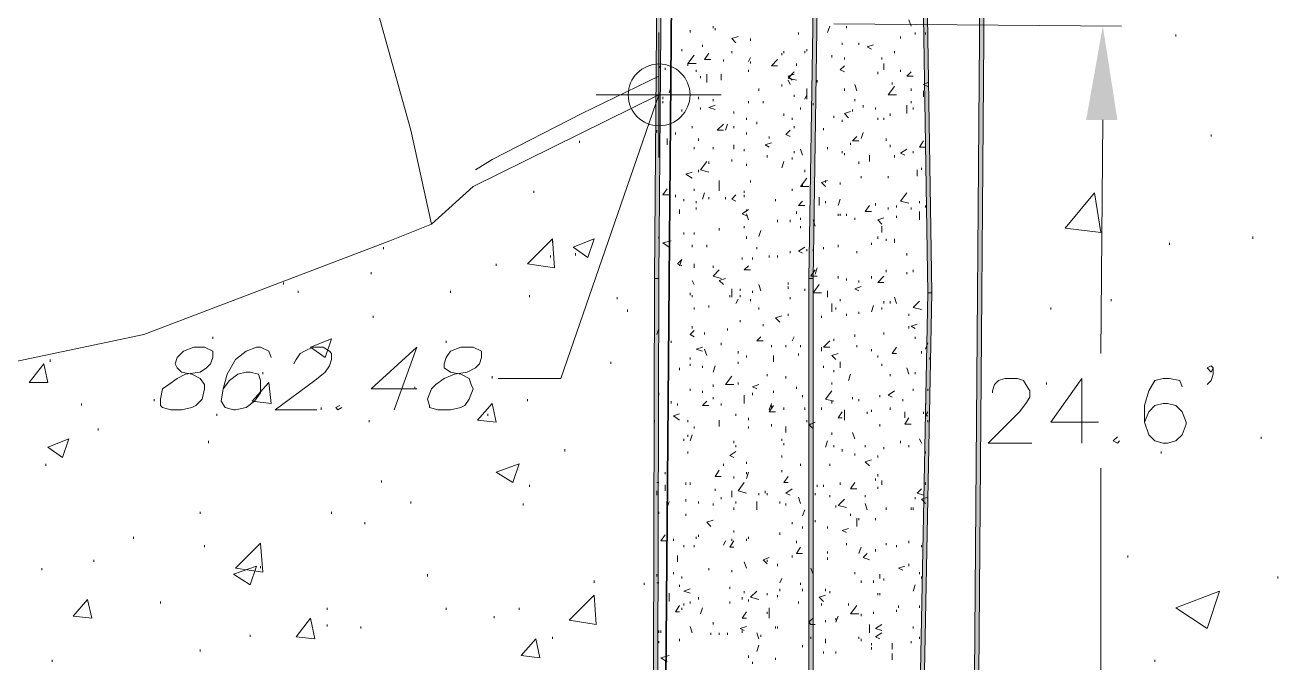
# Model space of a CAD drawing. Header units: inches. Extents: x 10 to 486, y 7 to 426.
# Drawn here: x 357.48 to 397.54, y 182.58 to 202.98 of the extents above; entities that cross this region are included whole.
import ezdxf

# ---------------------------------------------------------------- set-up
doc = ezdxf.new("R2010")
doc.units = ezdxf.units.IN
doc.header["$LTSCALE"] = 3
doc.header["$MEASUREMENT"] = 0
doc.layers.add('PDF_Geometry', color=7, linetype='Continuous', true_color=0x999999)
doc.layers.add('PDF_Solid Fills', color=7, linetype='Continuous')

msp = doc.modelspace()

# ---------------------------------------------------------------- hatches: boundary and pattern name
at = {"layer": 'PDF_Solid Fills', "true_color": 0x767676, "transparency": 33554559}
for points in [[(386.41, 194.417), (386.477, 194.417), (386.277, 207.35), (386.143, 207.35), (386.343, 194.417)], [(385.943, 170.217), (386.01, 170.217), (386.477, 194.417), (386.343, 194.417), (385.877, 170.217)]]:
    msp.add_hatch(color=8, dxfattribs=at).paths.add_polyline_path(points)

# ---------------------------------------------------------------- linework, layer by layer
at = {"layer": 'PDF_Geometry', "color": 7, "lineweight": 35}
msp.add_lwpolyline([(152.877, 30.217), (376.677, 27.083), (379.477, 363.817), (346.277, 380.083), (56.61, 152.817)], close=True, dxfattribs=at)
at = {"layer": 'PDF_Geometry', "lineweight": 5}
for points in [[(377.61, 194.883), (377.743, 194.883), (377.943, 220.083), (377.81, 220.083)], [(382.543, 194.883), (382.677, 194.883), (382.81, 203.55), (382.677, 203.55)], [(377.543, 170.083), (377.677, 170.083), (377.743, 194.883), (377.61, 194.883)], [(382.543, 177.75), (382.677, 177.75), (382.677, 194.883), (382.543, 194.883)]]:
    msp.add_lwpolyline(points, close=True, dxfattribs=at)
at = {"layer": 'PDF_Geometry', "color": 8, "lineweight": 5, "true_color": 0x767676}
for points in [[(387.743, 169.95), (387.877, 169.95), (388.277, 220.217), (388.143, 220.217)], [(386.41, 194.417), (386.477, 194.417), (386.277, 207.35), (386.143, 207.35), (386.343, 194.417)], [(385.943, 170.217), (386.01, 170.217), (386.477, 194.417), (386.343, 194.417), (385.877, 170.217)]]:
    msp.add_lwpolyline(points, close=True, dxfattribs=at)
at = {"layer": 'PDF_Geometry', "lineweight": 13}
for points in [[(349.21, 170.083), (349.143, 185.617), (348.943, 186.617), (348.943, 187.617), (349.21, 188.617), (349.677, 189.55), (350.343, 190.283), (351.077, 190.883), (351.877, 191.283), (352.743, 191.483), (353.677, 191.483), (361.277, 193.083), (369.143, 196.083), (370.477, 196.617), (369.81, 199.617), (367.143, 209.217), (362.943, 208.217), (346.277, 205.283), (342.143, 203.483), (334.81, 199.417), (334.41, 182.15)], [(385.81, 202.95), (385.743, 203.15)], [(378.743, 202.817), (378.743, 202.75)], [(379.477, 202.95), (379.477, 202.883)], [(379.543, 202.883), (379.543, 202.817)], [(382.21, 202.75), (382.21, 202.683)], [(383.143, 202.75), (383.21, 202.95)], [(383.743, 202.95), (383.743, 202.883)], [(385.943, 202.75), (385.943, 202.683)], [(386.277, 202.75), (386.277, 202.683)], [(377.743, 202.617), (377.743, 202.55)], [(379.143, 202.35), (379.143, 202.283)], [(380.21, 202.417), (380.077, 202.55), (380.277, 202.617)], [(380.677, 202.55), (380.677, 202.483)], [(383.61, 202.417), (383.61, 202.35)], [(384.143, 202.417), (384.143, 202.35)], [(384.543, 202.217), (384.41, 202.283), (384.61, 202.35)], [(385.477, 202.617), (385.477, 202.55)], [(394.277, 202.683), (394.277, 202.617)], [(378.477, 202.217), (378.477, 202.15)], [(378.943, 201.75), (378.677, 201.75), (378.877, 202.017)], [(379.41, 201.883), (379.21, 201.883), (379.343, 202.083)], [(380.077, 202.15), (380.077, 202.083)], [(380.61, 201.817), (380.677, 201.95)], [(381.677, 202.083), (381.677, 202.017)], [(381.743, 202.15), (381.743, 202.083)], [(382.41, 202.15), (382.41, 202.083)], [(382.477, 202.217), (382.477, 202.15)], [(383.277, 202.017), (383.277, 201.95)], [(383.677, 201.95), (383.677, 201.883)], [(384.877, 201.95), (384.877, 201.883)], [(385.277, 202.15), (385.277, 202.083)], [(377.743, 201.617), (377.81, 201.683)], [(377.943, 201.617), (377.943, 201.55)], [(378.677, 201.75), (378.677, 201.683)], [(378.943, 201.55), (378.943, 201.483)], [(379.81, 201.883), (379.81, 201.817)], [(380.61, 201.55), (380.61, 201.483)], [(380.677, 201.817), (380.677, 201.75)], [(381.543, 201.683), (381.343, 201.683), (381.543, 201.883)], [(382.143, 201.75), (382.143, 201.683)], [(383.677, 201.483), (383.543, 201.55), (383.677, 201.683)], [(384.943, 201.55), (384.943, 201.75)], [(385.477, 201.55), (385.477, 201.483)], [(379.077, 201.35), (379.077, 201.283)], [(379.277, 201.15), (379.277, 201.417)], [(379.743, 201.217), (379.743, 201.417)], [(382.143, 201.217), (381.877, 201.283), (382.077, 201.483)], [(382.01, 201.217), (381.877, 201.35), (382.077, 201.417)], [(381.943, 201.083), (381.877, 201.217)], [(382.81, 201.217), (382.81, 201.15)], [(384.743, 201.483), (384.743, 201.417)], [(385.21, 201.15), (385.21, 201.083)], [(385.877, 201.35), (385.677, 201.35), (385.81, 201.483)], [(386.343, 201.017), (386.21, 201.083), (386.343, 201.15)], [(348.477, 102.883), (348.743, 120.817), (348.543, 123.417), (348.677, 135.017), (349.01, 146.217), (349.21, 170.083), (349.143, 185.617), (348.943, 186.617), (348.943, 187.617), (349.21, 188.617), (349.677, 189.55), (350.343, 190.283), (351.077, 190.883), (351.877, 191.283), (352.743, 191.483), (353.677, 191.483), (361.277, 193.083), (369.143, 196.083), (370.477, 196.617), (371.81, 197.817), (377.743, 200.75)], [(378.077, 200.817), (378.143, 201.017)], [(380.943, 200.95), (380.943, 200.883)], [(381.677, 201.083), (381.677, 201.017)], [(382.077, 200.75), (382.077, 200.683)], [(382.41, 200.617), (382.477, 200.75)], [(382.477, 200.617), (382.477, 200.95)], [(383.677, 200.95), (383.677, 200.883)], [(384.077, 200.883), (384.01, 201.083)], [(385.343, 200.75), (385.077, 200.75), (385.277, 201.017)], [(385.81, 200.95), (385.81, 200.883)], [(386.21, 200.683), (386.21, 200.883)], [(377.877, 200.683), (377.877, 200.617)], [(377.877, 200.55), (377.877, 200.483)], [(379.01, 200.683), (379.01, 200.617)], [(379.077, 200.35), (379.077, 200.283)], [(379.543, 200.283), (379.343, 200.35), (379.543, 200.417)], [(379.477, 200.617), (379.477, 200.55)], [(380.61, 200.55), (380.61, 200.483)], [(381.077, 200.55), (381.077, 200.483)], [(382.277, 200.35), (382.277, 200.283)], [(382.677, 200.483), (382.677, 200.417)], [(384.01, 200.617), (384.01, 200.55)], [(384.277, 200.417), (384.277, 200.35)], [(384.677, 200.35), (384.677, 200.283)], [(385.677, 200.15), (385.677, 200.417)], [(385.81, 200.55), (385.81, 200.483)], [(385.877, 200.35), (385.877, 200.283)], [(378.477, 200.283), (378.477, 200.217)], [(380.143, 200.217), (380.143, 200.15)], [(380.543, 200.017), (380.543, 199.95)], [(381.743, 200.15), (381.743, 200.083)], [(382.01, 200.017), (382.01, 199.95)], [(383.343, 200.083), (383.343, 200.017)], [(383.61, 199.95), (383.61, 199.883)], [(383.81, 200.017), (383.677, 200.15), (383.877, 200.217)], [(383.943, 200.283), (383.943, 200.217)], [(384.743, 200.017), (384.743, 199.95)], [(384.943, 200.017), (384.943, 199.95)], [(385.143, 200.15), (385.143, 200.083)], [(377.677, 199.617), (377.677, 199.55)], [(378.277, 199.55), (378.277, 199.483)], [(378.81, 199.75), (378.81, 199.683)], [(379.81, 199.617), (379.61, 199.617), (379.81, 199.817)], [(379.877, 199.617), (379.943, 199.817)], [(380.143, 199.75), (380.143, 199.683)], [(380.543, 199.55), (380.543, 199.483)], [(380.877, 199.883), (380.877, 199.817)], [(381.943, 199.417), (381.81, 199.483), (381.943, 199.617)], [(382.077, 199.75), (382.077, 199.683)], [(383.01, 199.683), (383.01, 199.617)], [(384.21, 199.35), (384.277, 199.55)], [(375.21, 199.283), (375.21, 199.217)], [(378.01, 199.15), (378.01, 199.35)], [(379.01, 199.35), (379.01, 199.283)], [(380.143, 199.017), (380.143, 199.15)], [(381.277, 199.083), (381.143, 199.15), (381.343, 199.217)], [(381.277, 199.417), (381.277, 199.35)], [(383.877, 199.217), (383.877, 199.15)], [(384.143, 199.283), (383.943, 199.283), (384.077, 199.417)], [(385.01, 199.35), (385.01, 199.283)], [(385.143, 199.15), (385.143, 199.083)], [(386.277, 199.083), (386.077, 199.083), (386.21, 199.283)], [(395.41, 199.483), (395.41, 199.417)], [(377.743, 198.817), (377.743, 198.75)], [(378.877, 199.083), (378.877, 199.017)], [(379.477, 199.083), (379.477, 199.017)], [(380.477, 199.017), (380.477, 198.95)], [(381.21, 198.817), (381.21, 198.75)], [(382.01, 198.75), (382.01, 198.683)], [(382.077, 198.95), (382.077, 198.883)], [(382.343, 198.817), (382.277, 199.017)], [(383.143, 199.083), (383.143, 199.017)], [(383.61, 198.95), (383.61, 198.883)], [(383.677, 198.883), (383.677, 198.817)], [(384.477, 198.617), (384.477, 198.817)], [(385.277, 198.817), (385.277, 198.75)], [(385.61, 198.817), (385.477, 198.883), (385.677, 199.017)], [(385.877, 198.95), (385.877, 198.883)], [(379.01, 198.35), (379.01, 198.283)], [(379.343, 198.283), (379.077, 198.35), (379.277, 198.617)], [(379.343, 198.617), (379.343, 198.55)], [(380.077, 198.683), (380.077, 198.617)], [(380.543, 198.55), (380.543, 198.483)], [(381.677, 198.417), (381.743, 198.617)], [(382.41, 198.35), (382.41, 198.283)], [(384.143, 198.617), (384.143, 198.55)], [(386.01, 198.15), (386.01, 198.35)], [(386.143, 198.417), (386.143, 198.35)], [(378.81, 198.083), (378.61, 198.217), (378.81, 198.283)], [(379.677, 197.683), (379.677, 198.017)], [(380.677, 198.017), (380.677, 197.95)], [(382.543, 197.817), (382.277, 197.817), (382.477, 198.083)], [(383.077, 197.817), (382.943, 197.95), (383.143, 198.017)], [(383.077, 198.017), (383.077, 197.95)], [(383.543, 197.95), (383.543, 197.883)], [(384.21, 198.15), (384.21, 198.083)], [(385.077, 198.15), (385.077, 198.083)], [(373.743, 197.683), (373.743, 197.617)], [(378.077, 197.55), (377.877, 197.55), (378.01, 197.75)], [(378.277, 197.55), (378.277, 197.483)], [(378.877, 197.75), (378.877, 197.683)], [(379.143, 197.417), (379.21, 197.617)], [(380.21, 197.35), (380.077, 197.417), (380.21, 197.55)], [(380.477, 197.683), (380.477, 197.617)], [(380.477, 197.55), (380.477, 197.483)], [(382.01, 197.75), (382.01, 197.683)], [(382.343, 197.883), (382.343, 197.817)], [(385.743, 197.283), (385.477, 197.35), (385.677, 197.617)], [(378.543, 197.417), (378.543, 197.35)], [(378.943, 197.35), (378.943, 197.283)], [(378.943, 197.15), (378.943, 197.083)], [(379.343, 197.483), (379.343, 197.417)], [(379.877, 197.483), (379.877, 197.417)], [(381.477, 197.417), (381.477, 197.35)], [(382.41, 197.217), (382.21, 197.217), (382.343, 197.35)], [(382.877, 197.217), (382.877, 197.483)], [(383.077, 197.35), (383.077, 197.283)], [(383.477, 197.217), (383.543, 197.417)], [(384.543, 197.017), (384.343, 197.017), (384.477, 197.217)], [(384.677, 197.283), (384.677, 197.217)], [(385.077, 197.15), (385.077, 197.083)], [(385.343, 197.217), (385.343, 197.15)], [(385.81, 197.15), (385.81, 197.083)], [(386.077, 197.35), (386.077, 197.283)], [(386.277, 197.217), (386.277, 197.15)], [(378.41, 196.95), (378.41, 197.083)], [(380.543, 196.883), (380.41, 196.95), (380.61, 197.083)], [(380.543, 197.083), (380.543, 197.017)], [(380.61, 196.75), (380.543, 196.95)], [(381.543, 196.75), (381.543, 196.683)], [(381.943, 196.75), (381.943, 196.683)], [(382.143, 197.017), (382.143, 196.95)], [(382.277, 196.817), (382.277, 196.75)], [(382.743, 196.55), (382.677, 196.75)], [(383.477, 196.95), (383.477, 196.883)], [(383.543, 196.95), (383.543, 196.883)], [(383.743, 196.95), (383.743, 196.883)], [(384.01, 196.817), (384.01, 196.75)], [(384.877, 196.617), (384.743, 196.75), (384.943, 196.817)], [(385.343, 196.883), (385.343, 196.817)], [(386.077, 196.75), (386.077, 197.017)], [(378.543, 196.35), (378.543, 196.283)], [(378.877, 196.35), (378.877, 196.283)], [(379.677, 196.483), (379.677, 196.417)], [(380.477, 196.55), (380.477, 196.483)], [(380.943, 196.217), (381.01, 196.417)], [(382.277, 196.55), (382.277, 196.483)], [(384.877, 196.35), (384.877, 196.55)], [(374.343, 196.083), (374.343, 196.017)], [(377.743, 196.217), (377.743, 196.15)], [(378.077, 195.883), (377.877, 196.017), (378.143, 196.083)], [(378.81, 195.95), (378.81, 195.883)], [(379.277, 195.95), (379.277, 195.883)], [(380.543, 196.217), (380.543, 196.15)], [(383.477, 195.95), (383.477, 195.883)], [(384.543, 196.017), (384.543, 195.95)], [(384.743, 196.217), (384.743, 196.15)], [(385.01, 196.15), (385.01, 196.083)], [(385.277, 196.017), (385.277, 196.15), (385.277, 196.083)], [(394.077, 196.017), (394.077, 195.95)], [(396.743, 196.217), (396.743, 196.15)], [(368.943, 195.883), (368.943, 195.817)], [(374.277, 195.617), (374.277, 195.55)], [(375.077, 195.683), (375.077, 195.617)], [(380.41, 195.55), (380.41, 195.483)], [(380.743, 195.55), (380.743, 195.483)], [(380.877, 195.883), (380.877, 195.817)], [(381.277, 195.617), (381.277, 195.55)], [(381.543, 195.617), (381.543, 195.55)], [(381.943, 195.75), (381.943, 195.683)], [(382.343, 195.683), (382.21, 195.75), (382.41, 195.883)], [(382.477, 195.817), (382.477, 195.75)], [(382.677, 195.817), (382.677, 195.75)], [(383.01, 195.883), (383.01, 195.817)], [(384.077, 195.75), (384.077, 195.683)], [(385.677, 195.683), (385.677, 195.617)], [(372.543, 195.35), (372.543, 195.283)], [(377.743, 195.15), (377.743, 195.083)], [(378.477, 195.283), (378.343, 195.35), (378.477, 195.483), (378.41, 195.283)], [(378.877, 195.35), (378.877, 195.283), (378.877, 195.217)], [(379.477, 195.283), (379.477, 195.217)], [(379.743, 194.883), (379.477, 194.95), (379.677, 195.15)], [(380.677, 195.15), (380.477, 195.15), (380.61, 195.283)], [(382.81, 194.95), (382.61, 194.95), (382.743, 195.15)], [(382.743, 195.017), (382.81, 195.217)], [(385.01, 195.15), (385.01, 195.083)], [(385.877, 195.15), (385.877, 195.083)], [(365.743, 194.75), (365.743, 194.683)], [(368.543, 195.083), (368.543, 195.017)], [(377.743, 195.017), (377.743, 194.95)], [(378.877, 194.683), (378.81, 194.817)], [(379.81, 194.683), (379.677, 194.817), (379.877, 194.883)], [(381.877, 194.75), (381.877, 194.683)], [(383.477, 194.95), (383.477, 194.883)], [(383.743, 194.883), (383.743, 194.817)], [(384.143, 194.817), (384.143, 194.75)], [(384.543, 194.95), (384.543, 194.883)], [(384.943, 194.75), (384.743, 194.75), (384.943, 194.95)], [(385.677, 195.083), (385.677, 195.017)], [(366.21, 194.483), (366.21, 194.417)], [(371.077, 194.483), (371.077, 194.417)], [(373.61, 194.35), (373.61, 194.283)], [(378.743, 194.417), (378.743, 194.35)], [(378.81, 194.35), (378.81, 194.283)], [(380.01, 194.35), (380.01, 194.283)], [(380.077, 194.283), (380.077, 194.55)], [(380.343, 194.55), (380.343, 194.483)], [(380.343, 194.35), (380.343, 194.283)], [(380.743, 194.483), (380.743, 194.417)], [(381.01, 194.483), (380.943, 194.683)], [(381.877, 194.617), (381.877, 194.55)], [(382.41, 194.55), (382.41, 194.483)], [(382.943, 194.417), (382.677, 194.417), (382.877, 194.683)], [(383.143, 194.283), (383.143, 194.483)], [(384.143, 194.483), (384.01, 194.55), (384.21, 194.617)], [(376.41, 194.283), (376.41, 194.217)], [(377.743, 194.083), (377.743, 194.017)], [(378.077, 194.083), (378.077, 194.017)], [(378.877, 193.95), (378.877, 193.883)], [(379.343, 194.017), (379.343, 193.95)], [(380.21, 194.083), (380.277, 194.217)], [(380.677, 194.217), (380.677, 194.15)], [(380.943, 193.95), (380.943, 193.883)], [(381.943, 194.283), (381.943, 194.217)], [(383.277, 193.817), (383.277, 194.083)], [(383.41, 193.95), (383.41, 193.883)], [(383.543, 194.217), (383.543, 194.15)], [(384.543, 193.817), (384.61, 194.017)], [(384.877, 193.95), (384.877, 193.883)], [(384.943, 194.15), (384.943, 194.083)], [(385.143, 194.15), (385.143, 194.083)], [(385.343, 194.083), (385.277, 194.283)], [(386.143, 193.883), (385.877, 193.95), (386.077, 194.15)], [(390.277, 193.95), (390.277, 193.883)], [(392.21, 194.217), (392.21, 194.15)], [(368.61, 193.683), (368.61, 193.617)], [(376.743, 193.883), (376.743, 193.817)], [(380.343, 193.55), (380.343, 193.483)], [(381.61, 193.483), (381.477, 193.617), (381.677, 193.683)], [(381.877, 193.75), (381.877, 193.683)], [(382.543, 193.883), (382.543, 193.817)], [(382.943, 193.683), (382.943, 193.617)], [(383.743, 193.75), (383.743, 193.683)], [(384.143, 193.817), (384.143, 193.75)], [(385.743, 193.75), (385.743, 193.683)], [(377.677, 193.083), (377.743, 193.283)], [(378.877, 193.017), (378.743, 193.083), (378.877, 193.217)], [(378.81, 193.35), (378.81, 193.283)], [(379.21, 193.15), (379.21, 193.083)], [(379.943, 193.283), (379.943, 193.217)], [(381.077, 193.417), (381.077, 193.35)], [(384.943, 193.15), (384.943, 193.083)], [(385.743, 193.35), (385.743, 193.283)], [(385.943, 193.283), (385.81, 193.35), (386.01, 193.417)], [(363.477, 193.017), (363.477, 192.95)], [(370.943, 192.883), (370.943, 192.817)], [(378.143, 192.883), (378.143, 192.817)], [(379.743, 192.817), (379.743, 192.75)], [(381.077, 192.883), (380.877, 192.883), (381.01, 193.017)], [(381.343, 192.75), (381.343, 192.683)], [(381.81, 192.75), (381.81, 192.683)], [(382.01, 192.883), (382.077, 193.017)], [(382.277, 192.75), (382.277, 192.683)], [(383.21, 192.683), (383.01, 192.683), (383.21, 192.883)], [(383.343, 192.95), (383.343, 192.883)], [(384.01, 193.083), (384.01, 193.017)], [(384.077, 192.75), (384.077, 192.683)], [(385.943, 193.017), (385.943, 192.95)], [(386.277, 192.617), (386.343, 192.817)], [(378.743, 192.35), (378.743, 192.283)], [(379.143, 192.55), (378.943, 192.617), (379.143, 192.683)], [(379.277, 192.417), (379.21, 192.617)], [(380.277, 192.55), (380.277, 192.483)], [(380.543, 192.417), (380.543, 192.35)], [(381.41, 192.217), (381.41, 192.417)], [(382.21, 192.483), (382.21, 192.417)], [(382.943, 192.683), (382.943, 192.617), (382.943, 192.55)], [(383.41, 192.283), (383.277, 192.417), (383.477, 192.483)], [(384.543, 192.617), (384.543, 192.55)], [(384.743, 192.417), (384.743, 192.35)], [(385.343, 192.483), (385.21, 192.483), (385.343, 192.683)], [(386.143, 192.55), (386.143, 192.483)], [(386.41, 192.35), (386.41, 192.283)], [(358.277, 192.283), (358.277, 192.217)], [(376.21, 192.217), (376.21, 192.15)], [(378.41, 192.017), (378.41, 191.95)], [(378.743, 192.15), (378.743, 192.083)], [(379.143, 192.083), (379.143, 192.017)], [(379.477, 191.883), (379.543, 192.083)], [(380.277, 192.217), (380.277, 192.15)], [(383.01, 192.083), (383.01, 192.017)], [(383.343, 191.95), (383.343, 191.883)], [(383.543, 192.017), (383.543, 192.217)], [(384.877, 192.15), (384.877, 192.083)], [(385.743, 191.817), (385.677, 192.017)], [(365.077, 191.883), (365.077, 191.817)], [(372.41, 191.75), (372.41, 191.683)], [(380.143, 191.483), (379.877, 191.483), (380.077, 191.75)], [(380.277, 191.55), (380.277, 191.483)], [(381.21, 191.817), (381.21, 191.75)], [(381.81, 191.75), (381.81, 191.683)], [(383.277, 191.55), (383.277, 191.483)], [(383.81, 191.617), (383.877, 191.817)], [(385.143, 191.817), (385.143, 191.75)], [(385.943, 191.883), (385.943, 191.817)], [(390.143, 191.55), (390.143, 191.483)], [(369.943, 191.417), (369.943, 191.35)], [(377.743, 191.217), (377.743, 191.15)], [(378.743, 191.35), (378.743, 191.283)], [(379.143, 191.283), (379.143, 191.217)], [(379.477, 191.483), (379.477, 191.417)], [(380.477, 190.883), (380.477, 191.15)], [(380.877, 191.35), (380.743, 191.417), (380.943, 191.483)], [(380.743, 191.217), (380.743, 191.15)], [(381.41, 191.283), (381.41, 191.217)], [(382.143, 191.417), (382.143, 191.35)], [(382.343, 191.15), (382.343, 191.083)], [(383.343, 190.95), (383.077, 191.017), (383.277, 191.283)], [(384.81, 191.15), (384.81, 191.083)], [(385.21, 191.083), (385.077, 191.15), (385.277, 191.283)], [(385.877, 191.35), (385.877, 191.283)], [(386.343, 191.35), (386.343, 191.283)], [(359.277, 190.883), (359.277, 190.817)], [(361.61, 191.017), (361.61, 190.95)], [(366.943, 190.75), (366.943, 190.683)], [(373.543, 191.017), (373.543, 190.95)], [(378.143, 190.95), (378.143, 190.883)], [(378.343, 190.883), (378.343, 190.817)], [(379.343, 190.817), (379.143, 190.817), (379.277, 190.95)], [(379.477, 191.083), (379.477, 191.017)], [(379.743, 190.883), (379.743, 190.817)], [(381.277, 190.683), (381.343, 190.883)], [(381.477, 190.617), (381.277, 190.617), (381.41, 190.817)], [(381.343, 190.817), (381.343, 190.75)], [(381.743, 190.75), (381.743, 190.683)], [(382.41, 190.75), (382.41, 190.683)], [(382.943, 190.75), (382.943, 190.683)], [(383.277, 190.95), (383.277, 190.883)], [(383.943, 191.083), (383.943, 191.017)], [(384.143, 191.017), (384.143, 190.95)], [(385.143, 190.75), (385.143, 190.683)], [(385.543, 191.017), (385.543, 190.95)], [(386.277, 190.883), (386.277, 190.817)], [(363.61, 190.55), (363.61, 190.483)], [(368.477, 190.35), (368.477, 190.283)], [(372.277, 190.55), (372.277, 190.483)], [(377.61, 190.35), (377.61, 190.283)], [(378.41, 190.35), (378.21, 190.483), (378.41, 190.55)], [(378.677, 190.35), (378.677, 190.283)], [(379.677, 190.15), (379.677, 190.35)], [(380.21, 190.55), (380.21, 190.483)], [(380.61, 190.417), (380.61, 190.35)], [(382.477, 190.35), (382.477, 190.283)], [(383.61, 190.417), (383.477, 190.417), (383.61, 190.617)], [(383.677, 190.35), (383.677, 190.683)], [(384.41, 190.617), (384.41, 190.55)], [(384.543, 190.683), (384.543, 190.617)], [(385.61, 190.417), (385.61, 190.617)], [(385.81, 190.217), (385.61, 190.217), (385.743, 190.417)], [(386.21, 190.617), (386.21, 190.55)], [(386.343, 190.483), (386.277, 190.483), (386.343, 190.617)], [(386.343, 190.35), (386.343, 190.283)], [(359.81, 190.083), (359.81, 190.017)], [(378.877, 190.15), (378.877, 190.083)], [(380.61, 190.15), (380.61, 190.083)], [(381.343, 190.217), (381.343, 190.15)], [(381.81, 189.95), (381.81, 190.15)], [(382.677, 190.083), (382.61, 190.15), (382.543, 190.217), (382.61, 190.217), (382.743, 190.283)], [(383.277, 189.95), (383.277, 189.883)], [(384.01, 189.75), (383.943, 189.95)], [(384.81, 190.217), (384.81, 190.15)], [(363.343, 189.683), (363.343, 189.617)], [(378.543, 189.75), (378.543, 189.683)], [(378.677, 189.883), (378.677, 189.817)], [(378.743, 189.683), (378.81, 189.883)], [(380.143, 189.683), (380.143, 189.617)], [(380.21, 189.55), (380.21, 189.483)], [(381.677, 189.75), (381.677, 189.683)], [(381.743, 189.617), (381.743, 189.55)], [(383.077, 189.483), (383.143, 189.683)], [(383.343, 189.55), (383.343, 189.483)], [(384.343, 189.55), (384.343, 189.483)], [(385.477, 189.683), (385.477, 189.617)], [(385.743, 189.55), (385.743, 189.483)], [(386.143, 189.617), (386.077, 189.75)], [(397.01, 189.817), (397.01, 189.75)], [(374.743, 189.417), (374.743, 189.35)], [(378.677, 189.35), (378.677, 189.283)], [(380.143, 189.15), (380.01, 189.217), (380.21, 189.35)], [(381.677, 189.217), (381.677, 189.15)], [(383.61, 189.417), (383.61, 189.35)], [(384.01, 189.283), (384.01, 189.217)], [(384.743, 189.217), (384.743, 189.15)], [(384.943, 189.483), (384.943, 189.417)], [(386.277, 189.35), (386.277, 189.283)], [(393.81, 189.35), (393.81, 189.283)], [(358.143, 188.95), (358.143, 188.883)], [(379.743, 188.55), (379.543, 188.55), (379.677, 188.75)], [(379.81, 188.95), (379.81, 188.883)], [(380.543, 189.017), (380.543, 188.95)], [(381.677, 188.75), (381.677, 188.683)], [(382.277, 188.95), (382.277, 188.883)], [(383.21, 188.95), (383.21, 188.883)], [(384.477, 188.883), (384.343, 189.017), (384.543, 189.083)], [(368.877, 188.417), (368.877, 188.35)], [(377.677, 188.35), (377.743, 188.35)], [(377.943, 188.683), (377.943, 188.617)], [(378.61, 188.35), (378.61, 188.283)], [(378.743, 188.35), (378.743, 188.283)], [(380.143, 188.55), (380.143, 188.483)], [(380.543, 188.017), (380.277, 188.083), (380.477, 188.35)], [(380.543, 188.483), (380.61, 188.683)], [(380.543, 188.683), (380.543, 188.617)], [(381.877, 188.35), (381.743, 188.35), (381.877, 188.55)], [(383.543, 188.35), (383.543, 188.283)], [(384.077, 188.15), (383.877, 188.15), (384.01, 188.35)], [(384.677, 188.483), (384.677, 188.417)], [(384.743, 188.617), (384.743, 188.55)], [(384.877, 188.283), (384.877, 188.417)], [(386.277, 188.35), (386.277, 188.283)], [(373.61, 188.283), (373.61, 188.217)], [(377.677, 187.95), (377.677, 188.083)], [(377.943, 188.083), (377.943, 188.283)], [(377.943, 188.217), (377.943, 188.15)], [(379.543, 188.15), (379.543, 188.083)], [(380.077, 187.883), (380.077, 188.083)], [(380.943, 188.017), (380.943, 187.95)], [(381.143, 188.083), (381.143, 188.017)], [(381.21, 188.017), (381.21, 187.95)], [(381.943, 187.95), (381.81, 188.017), (382.01, 188.15)], [(382.743, 188.017), (382.743, 187.95)], [(382.81, 188.283), (382.81, 188.217)], [(383.01, 188.283), (383.01, 188.217)], [(383.21, 187.95), (383.21, 187.883)], [(384.343, 187.95), (384.343, 187.883)], [(384.743, 188.217), (384.743, 188.15)], [(386.21, 187.95), (386.01, 188.017), (386.143, 188.15)], [(369.81, 187.75), (369.81, 187.683)], [(373.41, 187.683), (373.41, 187.617)], [(378.01, 187.55), (378.077, 187.75)], [(378.61, 187.817), (378.61, 187.75)], [(379.01, 187.75), (379.01, 187.683)], [(379.477, 187.683), (379.477, 187.617)], [(379.743, 187.883), (379.743, 187.817)], [(380.143, 187.55), (380.143, 187.483)], [(380.21, 187.75), (380.21, 187.683)], [(380.877, 187.483), (380.877, 187.75)], [(381.61, 187.75), (381.61, 187.683)], [(381.81, 187.683), (381.81, 187.617)], [(382.277, 187.683), (382.21, 187.883)], [(383.41, 187.617), (383.41, 187.55)], [(383.743, 187.55), (383.477, 187.617), (383.677, 187.817)], [(384.41, 187.483), (384.343, 187.683)], [(385.01, 187.55), (385.01, 187.483)], [(385.81, 187.55), (385.81, 187.483)], [(385.877, 187.55), (385.877, 187.483)], [(385.943, 187.883), (385.943, 187.817)], [(386.277, 187.683), (386.143, 187.817), (386.343, 187.883)], [(363.077, 187.417), (363.077, 187.35)], [(367.277, 187.417), (367.277, 187.35)], [(377.743, 187.417), (377.743, 187.35)], [(378.61, 187.35), (378.61, 187.283)], [(379.41, 186.95), (379.277, 187.083), (379.477, 187.15)], [(382.343, 187.283), (382.41, 187.483)], [(382.743, 187.15), (382.743, 187.083)], [(383.877, 187.35), (383.877, 187.283)], [(384.077, 186.95), (384.077, 187.217)], [(384.143, 187.217), (384.143, 187.15)], [(384.677, 187.217), (384.677, 187.15)], [(386.21, 187.35), (386.21, 187.283)], [(368.343, 187.083), (368.343, 187.017)], [(380.143, 186.817), (380.143, 186.75)], [(381.61, 186.75), (381.61, 186.683)], [(382.01, 187.083), (382.01, 187.017)], [(382.343, 186.95), (382.343, 186.883)], [(383.143, 186.95), (383.143, 186.883)], [(383.743, 186.75), (383.61, 186.817), (383.81, 186.883)], [(360.943, 186.617), (360.943, 186.55)], [(363.21, 186.35), (363.21, 186.283)], [(378.01, 186.483), (377.81, 186.483), (377.943, 186.683)], [(378.21, 186.55), (378.21, 186.483)], [(378.543, 186.35), (378.543, 186.283)], [(378.877, 186.35), (378.877, 186.283)], [(378.943, 186.617), (378.943, 186.55)], [(379.01, 186.683), (379.01, 186.617)], [(379.81, 186.35), (379.877, 186.483)], [(380.143, 186.283), (380.01, 186.283), (380.143, 186.483)], [(380.077, 186.55), (380.077, 186.483)], [(380.543, 186.55), (380.543, 186.483)], [(380.61, 186.617), (380.61, 186.55)], [(382.143, 186.483), (382.143, 186.417)], [(383.743, 186.417), (383.743, 186.35)], [(385.01, 186.417), (385.01, 186.35)], [(385.343, 186.35), (385.343, 186.283)], [(385.743, 186.483), (385.743, 186.417)], [(386.143, 186.35), (386.143, 186.283)], [(378.343, 185.817), (378.343, 186.017)], [(381.21, 185.75), (381.077, 185.883), (381.277, 185.95)], [(382.01, 186.017), (382.01, 185.95)], [(382.343, 186.083), (382.143, 186.083), (382.277, 186.283)], [(383.143, 186.15), (383.143, 186.083)], [(383.143, 185.95), (383.143, 185.883)], [(384.143, 186.083), (384.21, 186.283)], [(384.477, 185.883), (384.277, 185.95), (384.41, 186.083)], [(384.677, 186.217), (384.677, 186.15)], [(392.743, 186.017), (392.743, 185.95)], [(358.01, 185.617), (358.01, 185.55)], [(359.677, 185.883), (359.677, 185.817)], [(365.01, 185.683), (365.01, 185.617)], [(379.343, 185.617), (379.343, 185.55)], [(380.077, 185.55), (380.077, 185.483)], [(380.543, 185.617), (380.477, 185.817)], [(381.21, 185.883), (381.21, 185.817)], [(381.543, 185.75), (381.543, 185.683)], [(382.677, 185.417), (382.61, 185.617)], [(385.543, 185.55), (385.41, 185.617), (385.61, 185.683)], [(385.743, 185.75), (385.743, 185.683)], [(370.343, 185.417), (370.343, 185.35)], [(375.677, 185.217), (375.677, 185.15)], [(377.277, 185.15), (377.277, 185.083)], [(377.677, 185.35), (377.677, 185.417)], [(377.677, 185.15), (377.743, 185.15)], [(378.21, 185.483), (378.21, 185.417)], [(378.477, 185.35), (378.477, 185.283)], [(381.61, 185.15), (381.677, 185.283)], [(382.277, 185.15), (382.277, 185.083)], [(384.01, 185.483), (384.01, 185.417)], [(384.21, 185.217), (384.21, 185.15)], [(384.61, 185.217), (384.61, 185.15)], [(384.81, 185.283), (384.81, 185.417)], [(384.943, 185.283), (384.943, 185.217)], [(386.077, 185.483), (386.077, 185.417)], [(386.143, 185.35), (386.143, 185.283)], [(397.543, 185.35), (397.543, 185.283)], [(378.077, 184.55), (378.077, 184.817)], [(378.41, 185.083), (378.41, 185.017)], [(378.743, 184.817), (378.543, 184.883), (378.743, 184.95)], [(380.01, 185.017), (380.01, 184.95)], [(380.477, 184.883), (380.477, 184.817)], [(380.943, 184.617), (380.677, 184.683), (380.877, 184.883)], [(381.21, 184.817), (381.21, 184.75)], [(381.543, 184.75), (381.543, 184.683)], [(381.61, 184.95), (381.61, 184.883)], [(382.343, 184.95), (382.343, 184.883)], [(383.01, 184.55), (382.877, 184.683), (383.077, 184.75)], [(383.077, 184.95), (383.077, 184.883)], [(383.21, 184.883), (383.21, 184.817)], [(384.743, 184.817), (384.743, 184.75)], [(384.81, 184.817), (384.81, 184.75)], [(385.877, 184.883), (385.943, 185.083)], [(361.81, 184.55), (361.81, 184.483)], [(367.143, 184.35), (367.143, 184.283)], [(370.943, 184.35), (370.943, 184.283)], [(373.277, 184.35), (373.277, 184.283)], [(378.41, 184.217), (378.277, 184.217), (378.41, 184.417)], [(378.477, 184.35), (378.477, 184.283)], [(378.543, 184.483), (378.543, 184.417)], [(378.743, 184.55), (378.743, 184.483)], [(379.01, 184.683), (379.01, 184.617)], [(379.077, 184.15), (379.143, 184.35)], [(380.01, 184.55), (380.01, 184.483)], [(380.41, 184.683), (380.41, 184.617)], [(380.61, 184.617), (380.61, 184.55)], [(381.277, 184.017), (381.277, 184.35)], [(382.21, 184.55), (382.21, 184.483)], [(382.943, 184.483), (382.943, 184.417)], [(383.81, 184.483), (383.81, 184.417)], [(384.143, 184.15), (383.877, 184.15), (384.077, 184.417)], [(385.41, 184.417), (385.41, 184.35)], [(386.077, 184.417), (386.077, 184.35)], [(372.477, 184.083), (372.477, 184.017)], [(380.543, 184.017), (380.41, 184.017), (380.543, 184.217)], [(381.21, 184.217), (381.21, 184.15)], [(382.743, 183.817), (382.61, 183.817), (382.543, 183.883), (382.61, 183.95), (382.677, 184.017)], [(383.077, 183.95), (383.077, 183.883)], [(383.41, 183.883), (383.477, 184.083)], [(383.41, 184.017), (383.41, 183.95)], [(384.21, 184.15), (384.21, 184.083)], [(384.61, 184.217), (384.61, 184.15)], [(385.343, 184.283), (385.343, 184.217)], [(367.143, 183.817), (367.143, 183.75)], [(368.21, 183.75), (368.21, 183.683)], [(377.743, 183.617), (377.743, 183.55)], [(377.81, 183.617), (377.81, 183.55)], [(378.81, 183.55), (378.743, 183.75)], [(379.41, 183.55), (379.41, 183.483)], [(379.477, 183.883), (379.477, 183.817)], [(379.677, 183.55), (379.677, 183.483)], [(379.943, 183.55), (379.943, 183.483)], [(380.477, 183.617), (380.343, 183.683), (380.543, 183.75)], [(380.41, 183.617), (380.41, 183.55)], [(380.943, 183.35), (380.877, 183.55)], [(381.477, 183.75), (381.477, 183.683)], [(381.543, 183.75), (381.543, 183.683)], [(384.477, 183.55), (384.477, 183.817)], [(384.877, 183.617), (384.677, 183.683), (384.877, 183.817)], [(384.81, 183.35), (384.677, 183.417), (384.877, 183.55)], [(385.877, 183.75), (385.877, 183.683)], [(364.677, 183.483), (364.677, 183.417)], [(374.343, 183.417), (374.343, 183.35)], [(377.743, 183.283), (377.743, 183.217)], [(378.41, 183.35), (378.41, 183.283)], [(380.877, 182.95), (380.943, 183.15)], [(381.01, 183.483), (381.01, 183.417)], [(382.343, 183.15), (382.343, 183.083)], [(382.61, 183.417), (382.61, 183.35)], [(383.077, 183.217), (383.077, 183.35)], [(384.143, 183.417), (384.143, 183.35)], [(384.21, 183.35), (384.21, 183.283)], [(384.543, 183.217), (384.543, 183.15)], [(385.21, 183.017), (385.21, 183.217)], [(385.81, 183.283), (385.81, 183.217)], [(386.077, 183.417), (386.077, 183.35)], [(363.077, 183.017), (363.077, 182.95)], [(378.01, 182.617), (377.81, 182.75), (378.077, 182.817)], [(380.61, 182.817), (380.61, 182.75)], [(381.477, 182.75), (381.477, 182.683)], [(382.677, 182.817), (382.677, 182.75)], [(383.01, 182.95), (383.01, 182.883)], [(383.41, 182.95), (383.41, 182.883)], [(384.543, 183.083), (384.543, 183.017)], [(385.21, 182.683), (385.21, 182.883)], [(358.343, 182.683), (358.343, 182.617)], [(380.743, 182.617), (380.743, 182.55)], [(393.61, 182.683), (393.61, 182.617)]]:
    msp.add_lwpolyline(points, dxfattribs=at)
at = {"layer": 'PDF_Geometry', "color": 7, "lineweight": 13}
for points in [[(377.743, 198.75), (377.743, 202.75)], [(383.343, 203.017), (392.543, 202.95)], [(377.743, 200.75), (374.61, 191.683), (372.61, 191.683)], [(375.743, 200.75), (379.743, 200.75)], [(391.943, 199.95), (391.877, 192.483)], [(365.343, 192.35), (365.277, 192.55), (365.01, 192.683), (364.877, 192.683), (364.543, 192.55), (364.21, 192.283), (363.943, 191.817), (363.81, 191.35), (363.743, 190.95), (363.877, 190.75), (364.143, 190.683), (364.21, 190.683), (364.543, 190.75), (364.81, 190.95), (365.01, 191.217), (365.01, 191.617), (364.943, 191.817), (364.677, 191.883), (364.543, 191.883), (364.277, 191.817), (364.01, 191.617), (363.81, 191.35)], [(366.077, 192.15), (366.143, 192.283), (366.277, 192.483), (366.41, 192.55), (366.677, 192.683), (367.01, 192.683), (367.21, 192.55), (367.277, 192.483), (367.277, 192.283), (367.21, 192.083), (367.077, 191.883), (366.743, 191.617), (365.477, 190.683), (366.81, 190.683)], [(369.277, 190.683), (370.01, 192.683), (368.543, 191.35), (370.01, 191.35)], [(395.477, 192.017), (395.41, 191.883), (395.277, 192.017), (395.41, 192.083), (395.477, 192.017), (395.477, 191.817), (395.41, 191.617), (395.277, 191.483)], [(388.41, 191.217), (388.41, 191.283), (388.477, 191.483), (388.61, 191.617), (388.81, 191.683), (389.21, 191.683), (389.41, 191.617), (389.477, 191.483), (389.61, 191.283), (389.61, 191.083), (389.477, 190.883), (389.277, 190.617), (388.277, 189.617), (389.677, 189.617)], [(391.277, 189.617), (391.277, 191.683), (390.277, 190.283), (391.81, 190.283)], [(394.477, 191.417), (394.41, 191.617), (394.077, 191.683), (393.877, 191.683), (393.61, 191.617), (393.41, 191.283), (393.277, 190.817), (393.277, 190.283), (393.41, 189.883), (393.61, 189.683), (393.877, 189.617), (394.01, 189.617), (394.277, 189.683), (394.477, 189.883), (394.61, 190.217), (394.61, 190.283), (394.477, 190.617), (394.277, 190.817), (394.01, 190.883), (393.877, 190.883), (393.61, 190.817), (393.41, 190.617), (393.277, 190.283)], [(367.543, 190.817), (367.41, 190.75), (367.477, 190.683), (367.61, 190.75)], [(392.41, 189.817), (392.277, 189.683), (392.41, 189.617), (392.477, 189.683)], [(391.877, 181.35), (391.877, 188.817)]]:
    msp.add_lwpolyline(points, dxfattribs=at)
at = {"layer": 'PDF_Geometry', "color": 8, "lineweight": 13, "true_color": 0x767676}
msp.add_lwpolyline([(377.743, 201.35), (375.277, 200.15), (372.41, 198.683), (371.877, 198.35)], dxfattribs=at)
at = {"layer": 'PDF_Geometry', "lineweight": 13}
for points in [[(391.677, 197.617), (391.877, 196.35), (390.743, 196.483)], [(373.543, 195.35), (374.343, 196.15), (374.41, 195.217)], [(375.677, 196.15), (375.477, 195.55), (375.01, 195.883)], [(367.277, 192.95), (367.077, 192.35), (366.61, 192.683)], [(358.077, 192.15), (358.21, 191.55), (357.61, 191.55)], [(365.277, 191.55), (365.343, 190.883), (364.743, 190.95)], [(372.41, 190.883), (372.543, 190.283), (371.943, 190.35)], [(358.877, 189.75), (358.677, 189.15), (358.21, 189.483)], [(373.277, 188.95), (373.077, 188.35), (372.543, 188.683)], [(365.077, 185.483), (364.21, 185.617), (365.01, 186.417)], [(364.877, 185.683), (364.677, 185.083), (364.143, 185.417)], [(375.743, 183.817), (374.877, 183.95), (375.677, 184.75)], [(395.677, 184.883), (395.277, 183.683), (394.277, 184.35)], [(359.477, 184.617), (359.61, 184.017), (359.01, 184.083)], [(366.61, 184.017), (366.743, 183.35), (366.143, 183.417)], [(373.81, 183.35), (373.943, 182.75), (373.343, 182.817)]]:
    msp.add_lwpolyline(points, close=True, dxfattribs=at)
at = {"layer": 'PDF_Geometry', "lineweight": 5}
for points in [[(377.61, 194.883), (377.61, 194.883)], [(382.543, 194.883), (382.543, 194.883)]]:
    msp.add_lwpolyline(points, dxfattribs=at)
at = {"layer": 'PDF_Geometry', "color": 8, "lineweight": 5, "true_color": 0x767676}
msp.add_lwpolyline([(386.477, 194.417), (386.477, 194.417)], dxfattribs=at)
at = {"layer": 'PDF_Geometry', "color": 7, "lineweight": 13}
for points in [[(362.877, 192.683), (362.543, 192.55), (362.343, 192.35), (362.277, 192.15), (362.343, 192.017), (362.477, 191.883), (362.81, 191.817), (363.077, 191.683), (363.21, 191.483), (363.21, 191.35), (363.143, 191.017), (362.943, 190.817), (362.81, 190.75), (362.477, 190.683), (362.143, 190.683), (361.877, 190.75), (361.81, 190.817), (361.81, 191.017), (361.877, 191.35), (362.077, 191.483), (362.343, 191.683), (362.61, 191.817), (363.077, 191.883), (363.277, 192.017), (363.41, 192.15), (363.477, 192.35), (363.477, 192.55), (363.21, 192.683)], [(371.41, 192.683), (371.077, 192.55), (370.943, 192.35), (370.877, 192.15), (370.877, 192.017), (371.077, 191.883), (371.41, 191.817), (371.677, 191.683), (371.743, 191.483), (371.81, 191.35), (371.677, 191.017), (371.543, 190.817), (371.41, 190.75), (371.077, 190.683), (370.677, 190.683), (370.41, 190.75), (370.41, 190.817), (370.343, 191.017), (370.477, 191.35), (370.61, 191.483), (370.877, 191.683), (371.21, 191.817), (371.61, 191.883), (371.877, 192.017), (372.01, 192.15), (372.077, 192.35), (372.077, 192.55), (371.81, 192.683)]]:
    msp.add_lwpolyline(points, close=True, dxfattribs=at)
msp.add_circle((377.754, 200.75), 0.989, dxfattribs=at)
at = {"layer": 'PDF_Solid Fills', "color": 253, "lineweight": 5, "true_color": 0x999999, "transparency": 33554559}
for points in [[(377.61, 194.883), (377.743, 194.883), (377.81, 220.083), (377.943, 220.083)], [(382.543, 194.883), (382.677, 194.883), (382.677, 203.55), (382.81, 203.55)], [(377.543, 170.083), (377.677, 170.083), (377.61, 194.883), (377.743, 194.883)], [(382.543, 177.75), (382.677, 177.75), (382.543, 194.883), (382.677, 194.883)]]:
    msp.add_solid(points, dxfattribs=at)
at = {"layer": 'PDF_Solid Fills', "color": 8, "lineweight": 5, "true_color": 0x767676, "transparency": 33554559}
msp.add_solid([(387.743, 169.95), (387.877, 169.95), (388.143, 220.217), (388.277, 220.217)], dxfattribs=at)
at = {"layer": 'PDF_Solid Fills', "lineweight": 13, "transparency": 33554559}
msp.add_solid([(391.41, 199.95), (392.41, 199.95), (391.943, 202.95)], dxfattribs=at)

doc.saveas('drawing.dxf')
